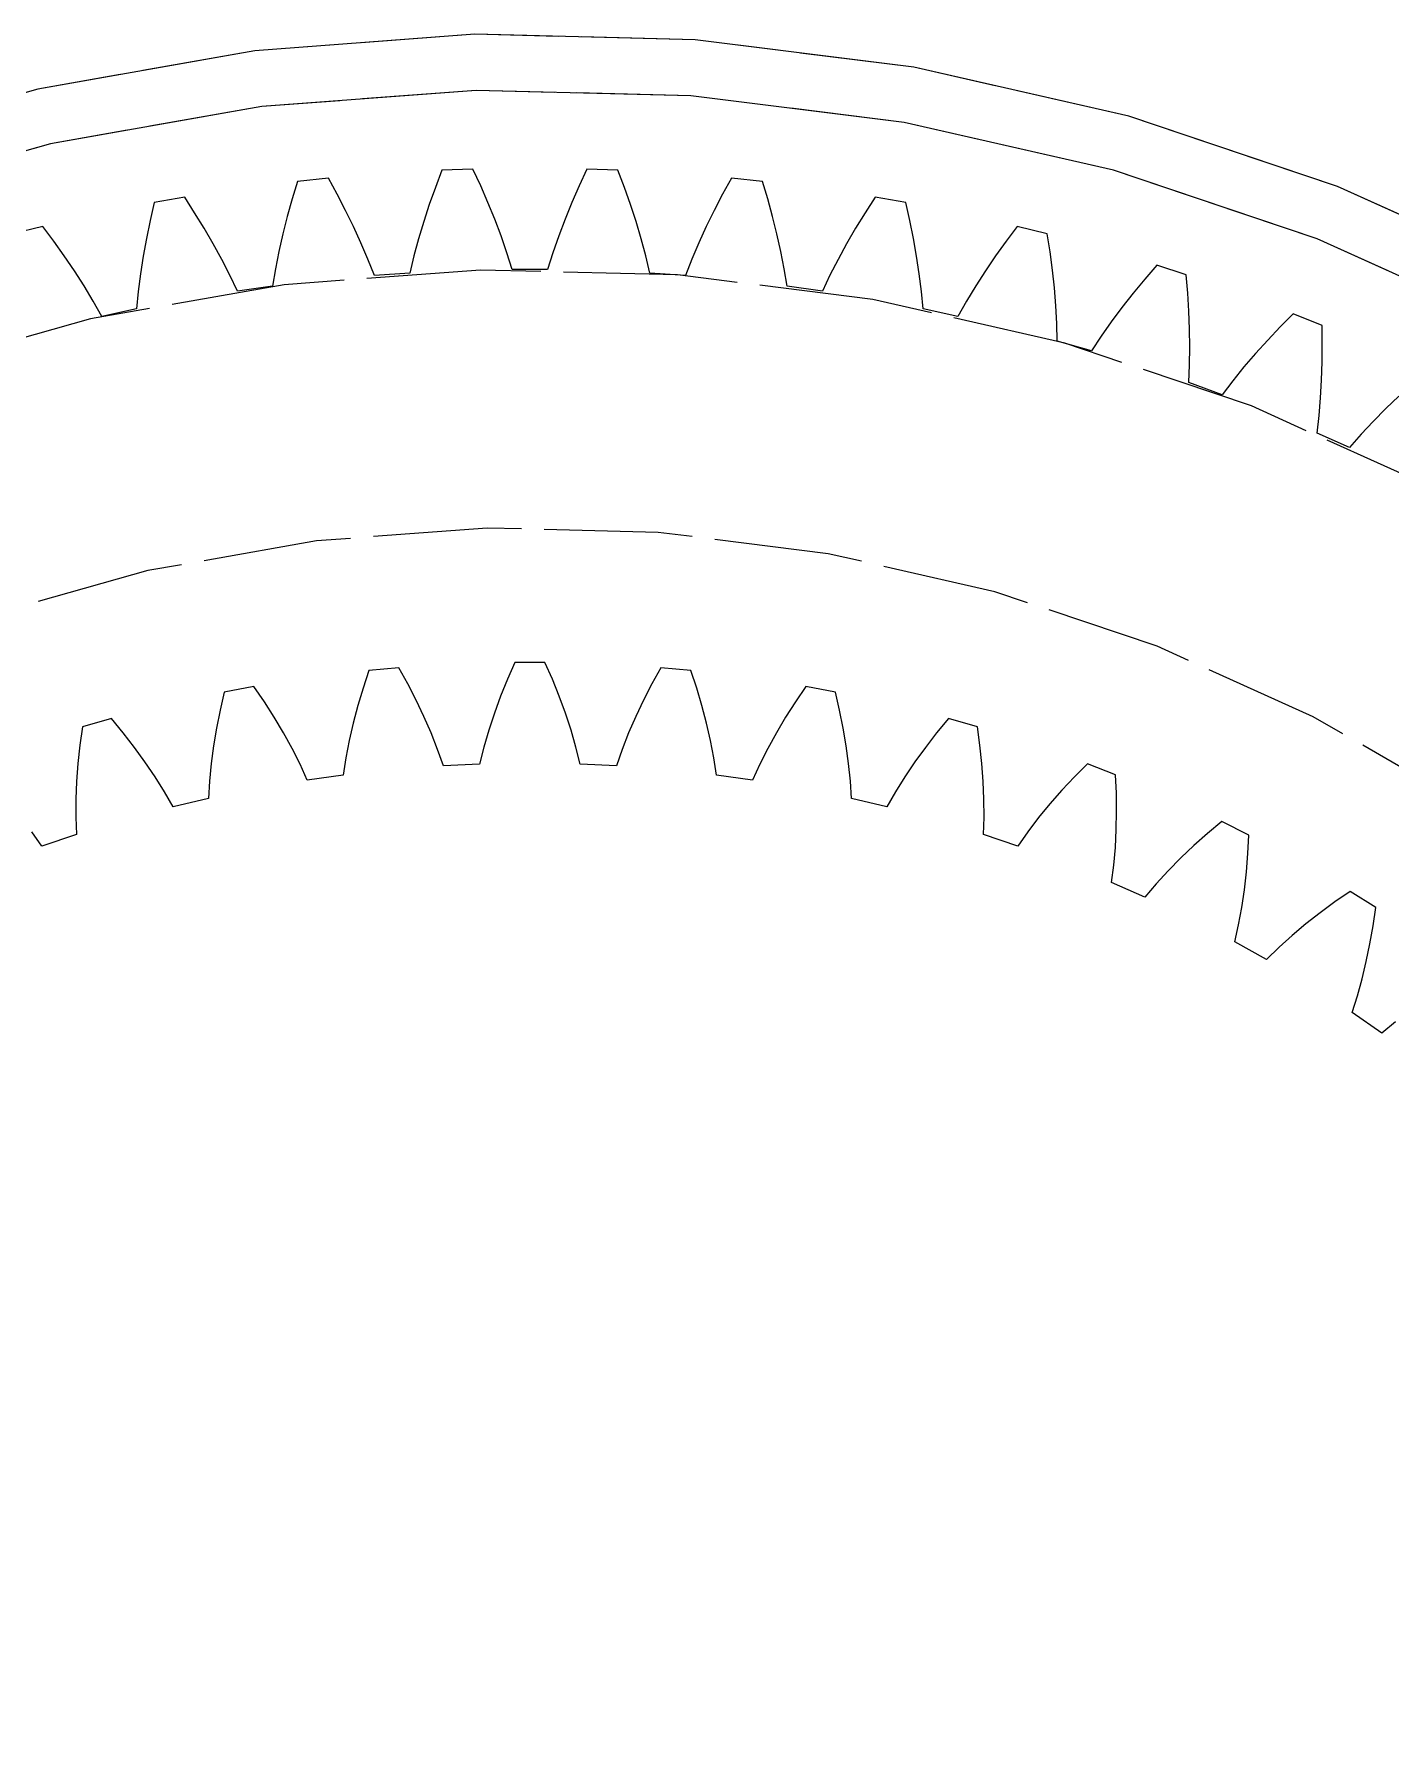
# Model space of a CAD drawing. Header units: millimetres. Extents: x -31 to 125, y -47 to 96.
# Drawn here: x -5.52 to 9.59, y 5.51 to 24.62 of the extents above; entities that cross this region are included whole.
import ezdxf

# ---------------------------------------------------------------- set-up
doc = ezdxf.new("R2010")
doc.units = ezdxf.units.MM
doc.linetypes.add('DASHED', pattern=[1.524, 1.27, -0.254])
doc.layers.add('HIDDEN', color=8, linetype='DASHED')
doc.layers.add('VISIBLE', color=7, linetype='CONTINUOUS')

msp = doc.modelspace()

# ---------------------------------------------------------------- linework, layer by layer
at = {"layer": 'HIDDEN'}
for points in [[(24.625, 0), (24.50263, 2.45186), (24.13675, 4.87935), (23.53098, 7.25835), (22.69135, 9.56521), (21.62621, 11.777), (20.34613, 13.87176), (18.86384, 15.82864), (17.19408, 17.62822), (15.35344, 19.2526), (13.3602, 20.68564), (11.23419, 21.91309), (8.99652, 22.92277), (6.66945, 23.70462), (4.27609, 24.25089), (1.84023, 24.55614), (-0.61392, 24.61735), (-3.06196, 24.43389), (-5.47958, 24.0076), (-7.84273, 23.34271)], [(24, 0), (23.88074, 2.38963), (23.52414, 4.75551), (22.93375, 7.07412), (22.11543, 9.32244), (21.07732, 11.4781), (19.82973, 13.51968), (18.38507, 15.4269), (16.75768, 17.1808), (14.96376, 18.76396), (13.02111, 20.16062), (10.94906, 21.35692), (8.76818, 22.34097), (6.50017, 23.10298), (4.16756, 23.63539), (1.79352, 23.93289), (-0.59834, 23.99254), (-2.98425, 23.81374), (-5.3405, 23.39827), (-7.64368, 22.75026)], [(-2.58926, 22.97959), (-2.6484, 22.78409)], [(-2.58926, 22.97959), (-2.6484, 22.78409)], [(-2.24504, 23.01576), (-2.58926, 22.97959)], [(-2.24504, 23.01576), (-2.58926, 22.97959)], [(-2.14656, 22.83684), (-2.24504, 23.01576)], [(-2.14656, 22.83684), (-2.24504, 23.01576)], [(-0.97998, 23.10423), (-1.05261, 22.91334)], [(-0.97998, 23.10423), (-1.05261, 22.91334)], [(-0.63408, 23.11631), (-0.97998, 23.10423)], [(-0.63408, 23.11631), (-0.97998, 23.10423)], [(-0.54831, 22.93095), (-0.63408, 23.11631)], [(-0.54831, 22.93095), (-0.63408, 23.11631)], [(0.63408, 23.11631), (0.54831, 22.93095)], [(0.63408, 23.11631), (0.54831, 22.93095)], [(0.97998, 23.10423), (0.63408, 23.11631)], [(0.97998, 23.10423), (0.63408, 23.11631)], [(1.05261, 22.91334), (0.97998, 23.10423)], [(1.05261, 22.91334), (0.97998, 23.10423)], [(2.24504, 23.01576), (2.14656, 22.83684)], [(2.24504, 23.01576), (2.14656, 22.83684)], [(2.58926, 22.97959), (2.24504, 23.01576)], [(2.58926, 22.97959), (2.24504, 23.01576)], [(2.6484, 22.78409), (2.58926, 22.97959)], [(2.6484, 22.78409), (2.58926, 22.97959)], [(-4.18593, 22.74299), (-4.23128, 22.54385)], [(-4.18593, 22.74299), (-4.23128, 22.54385)], [(-3.84507, 22.80309), (-4.18593, 22.74299)], [(-3.84507, 22.80309), (-4.18593, 22.74299)], [(-3.73435, 22.63147), (-3.84507, 22.80309)], [(-3.73435, 22.63147), (-3.84507, 22.80309)], [(-2.6484, 22.78409), (-2.7026, 22.5889)], [(-2.6484, 22.78409), (-2.7026, 22.5889)], [(-2.05296, 22.65718), (-2.14656, 22.83684)], [(-2.05296, 22.65718), (-2.14656, 22.83684)], [(-1.05261, 22.91334), (-1.12029, 22.7224)], [(-1.05261, 22.91334), (-1.12029, 22.7224)], [(-0.46747, 22.7452), (-0.54831, 22.93095)], [(-0.46747, 22.7452), (-0.54831, 22.93095)], [(-0.39175, 22.5591), (-0.46747, 22.7452)], [(-0.39175, 22.5591), (-0.46747, 22.7452)], [(0.46747, 22.7452), (0.39175, 22.5591)], [(0.46747, 22.7452), (0.39175, 22.5591)], [(0.54831, 22.93095), (0.46747, 22.7452)], [(0.54831, 22.93095), (0.46747, 22.7452)], [(1.12029, 22.7224), (1.05261, 22.91334)], [(1.12029, 22.7224), (1.05261, 22.91334)], [(2.14656, 22.83684), (2.05296, 22.65718)], [(2.14656, 22.83684), (2.05296, 22.65718)], [(2.7026, 22.5889), (2.6484, 22.78409)], [(2.7026, 22.5889), (2.6484, 22.78409)], [(3.84507, 22.80309), (3.73435, 22.63147)], [(3.84507, 22.80309), (3.73435, 22.63147)], [(4.18593, 22.74299), (3.84507, 22.80309)], [(4.18593, 22.74299), (3.84507, 22.80309)], [(4.23128, 22.54385), (4.18593, 22.74299)], [(4.23128, 22.54385), (4.18593, 22.74299)], [(-3.62844, 22.45878), (-3.73435, 22.63147)], [(-3.62844, 22.45878), (-3.73435, 22.63147)], [(-2.7026, 22.5889), (-2.75168, 22.39408)], [(-2.7026, 22.5889), (-2.75168, 22.39408)], [(-1.96444, 22.47682), (-2.05296, 22.65718)], [(-1.96444, 22.47682), (-2.05296, 22.65718)], [(-1.12029, 22.7224), (-1.18285, 22.53147)], [(-1.12029, 22.7224), (-1.18285, 22.53147)], [(-0.32137, 22.37269), (-0.39175, 22.5591)], [(-0.32137, 22.37269), (-0.39175, 22.5591)], [(0.39175, 22.5591), (0.32137, 22.37269)], [(0.39175, 22.5591), (0.32137, 22.37269)], [(1.18285, 22.53147), (1.12029, 22.7224)], [(1.18285, 22.53147), (1.12029, 22.7224)], [(2.05296, 22.65718), (1.96444, 22.47682)], [(2.05296, 22.65718), (1.96444, 22.47682)], [(2.75168, 22.39408), (2.7026, 22.5889)], [(2.75168, 22.39408), (2.7026, 22.5889)], [(3.73435, 22.63147), (3.62844, 22.45878)], [(3.73435, 22.63147), (3.62844, 22.45878)], [(-5.42637, 22.47933), (-5.7622, 22.39559)], [(-5.42637, 22.47933), (-5.7622, 22.39559)], [(-5.30394, 22.31585), (-5.42637, 22.47933)], [(-5.30394, 22.31585), (-5.42637, 22.47933)], [(-4.23128, 22.54385), (-4.27174, 22.34535)], [(-4.23128, 22.54385), (-4.27174, 22.34535)], [(-3.52756, 22.28503), (-3.62844, 22.45878)], [(-3.52756, 22.28503), (-3.62844, 22.45878)], [(-2.75168, 22.39408), (-2.79543, 22.19969)], [(-2.75168, 22.39408), (-2.79543, 22.19969)], [(-1.88123, 22.29578), (-1.96444, 22.47682)], [(-1.88123, 22.29578), (-1.96444, 22.47682)], [(-1.18285, 22.53147), (-1.24005, 22.34061)], [(-1.18285, 22.53147), (-1.24005, 22.34061)], [(-0.25662, 22.18602), (-0.32137, 22.37269)], [(-0.25662, 22.18602), (-0.32137, 22.37269)], [(0.32137, 22.37269), (0.25662, 22.18602)], [(0.32137, 22.37269), (0.25662, 22.18602)], [(1.24005, 22.34061), (1.18285, 22.53147)], [(1.24005, 22.34061), (1.18285, 22.53147)], [(1.96444, 22.47682), (1.88123, 22.29578)], [(1.96444, 22.47682), (1.88123, 22.29578)], [(2.79543, 22.19969), (2.75168, 22.39408)], [(2.79543, 22.19969), (2.75168, 22.39408)], [(3.62844, 22.45878), (3.52756, 22.28503)], [(3.62844, 22.45878), (3.52756, 22.28503)], [(4.27174, 22.34535), (4.23128, 22.54385)], [(4.27174, 22.34535), (4.23128, 22.54385)], [(5.42637, 22.47933), (5.30394, 22.31585)], [(5.42637, 22.47933), (5.30394, 22.31585)], [(5.7622, 22.39559), (5.42637, 22.47933)], [(5.7622, 22.39559), (5.42637, 22.47933)], [(5.79356, 22.19377), (5.7622, 22.39559)], [(5.79356, 22.19377), (5.7622, 22.39559)], [(-5.18625, 22.15097), (-5.30394, 22.31585)], [(-5.18625, 22.15097), (-5.30394, 22.31585)], [(-4.27174, 22.34535), (-4.30711, 22.14758)], [(-4.27174, 22.34535), (-4.30711, 22.14758)], [(-3.43192, 22.11024), (-3.52756, 22.28503)], [(-3.43192, 22.11024), (-3.52756, 22.28503)], [(-2.79543, 22.19969), (-2.83358, 22.00582)], [(-2.79543, 22.19969), (-2.83358, 22.00582)], [(-1.80361, 22.11407), (-1.88123, 22.29578)], [(-1.80361, 22.11407), (-1.88123, 22.29578)], [(-1.24005, 22.34061), (-1.29162, 22.14987)], [(-1.24005, 22.34061), (-1.29162, 22.14987)], [(-0.19786, 21.99911), (-0.25662, 22.18602)], [(-0.19786, 21.99911), (-0.25662, 22.18602)], [(0.25662, 22.18602), (0.19786, 21.99911)], [(0.25662, 22.18602), (0.19786, 21.99911)], [(1.29162, 22.14987), (1.24005, 22.34061)], [(1.29162, 22.14987), (1.24005, 22.34061)], [(1.88123, 22.29578), (1.80361, 22.11407)], [(1.88123, 22.29578), (1.80361, 22.11407)], [(2.83358, 22.00582), (2.79543, 22.19969)], [(2.83358, 22.00582), (2.79543, 22.19969)], [(3.52756, 22.28503), (3.43192, 22.11024)], [(3.52756, 22.28503), (3.43192, 22.11024)], [(4.30711, 22.14758), (4.27174, 22.34535)], [(4.30711, 22.14758), (4.27174, 22.34535)], [(5.30394, 22.31585), (5.18625, 22.15097)], [(5.30394, 22.31585), (5.18625, 22.15097)], [(5.82006, 21.99294), (5.79356, 22.19377)], [(5.82006, 21.99294), (5.79356, 22.19377)], [(22, 0), (21.89068, 2.19049), (21.56379, 4.35922), (21.0226, 6.48461), (20.27248, 8.54557), (19.32087, 10.52159), (18.17725, 12.39304), (16.85298, 14.14133), (15.36121, 15.74907), (13.71678, 17.20029), (11.93602, 18.48057), (10.03663, 19.57718), (8.0375, 20.47922), (5.95849, 21.17773), (3.82026, 21.66577), (1.64406, 21.93848), (-0.54848, 21.99316), (-2.73556, 21.82926), (-4.89546, 21.44841), (-7.00671, 20.8544)], [(22, 0), (21.89068, 2.19049), (21.56379, 4.35922), (21.0226, 6.48461), (20.27248, 8.54557), (19.32087, 10.52159), (18.17725, 12.39304), (16.85298, 14.14133), (15.36121, 15.74907), (13.71678, 17.20029), (11.93602, 18.48057), (10.03663, 19.57718), (8.0375, 20.47922), (5.95849, 21.17773), (3.82026, 21.66577), (1.64406, 21.93848), (-0.54848, 21.99316), (-2.73556, 21.82926), (-4.89546, 21.44841), (-7.00671, 20.8544)], [(-5.07349, 21.98468), (-5.18625, 22.15097)], [(-5.07349, 21.98468), (-5.18625, 22.15097)], [(-4.96589, 21.81698), (-5.07349, 21.98468)], [(-4.96589, 21.81698), (-5.07349, 21.98468)], [(-4.30711, 22.14758), (-4.3372, 21.95061)], [(-4.30711, 22.14758), (-4.3372, 21.95061)], [(-3.34182, 21.93439), (-3.43192, 22.11024)], [(-3.34182, 21.93439), (-3.43192, 22.11024)], [(-2.83358, 22.00582), (-2.86575, 21.81255)], [(-2.83358, 22.00582), (-2.86575, 21.81255)], [(-1.73196, 21.93172), (-1.80361, 22.11407)], [(-1.73196, 21.93172), (-1.80361, 22.11407)], [(-1.29162, 22.14987), (-1.3372, 21.95932)], [(-1.29162, 22.14987), (-1.3372, 21.95932)], [(0.19786, 21.99911), (-0.19786, 21.99911)], [(0.19786, 21.99911), (-0.19786, 21.99911)], [(1.3372, 21.95932), (1.29162, 22.14987)], [(1.3372, 21.95932), (1.29162, 22.14987)], [(1.80361, 22.11407), (1.73196, 21.93172)], [(1.80361, 22.11407), (1.73196, 21.93172)], [(2.86575, 21.81255), (2.83358, 22.00582)], [(2.86575, 21.81255), (2.83358, 22.00582)], [(3.43192, 22.11024), (3.34182, 21.93439)], [(3.43192, 22.11024), (3.34182, 21.93439)], [(4.3372, 21.95061), (4.30711, 22.14758)], [(4.3372, 21.95061), (4.30711, 22.14758)], [(5.07349, 21.98468), (4.96589, 21.81698)], [(5.07349, 21.98468), (4.96589, 21.81698)], [(5.18625, 22.15097), (5.07349, 21.98468)], [(5.18625, 22.15097), (5.07349, 21.98468)], [(5.84156, 21.79318), (5.82006, 21.99294)], [(5.84156, 21.79318), (5.82006, 21.99294)], [(6.98123, 22.04604), (6.8477, 21.8915)], [(6.98123, 22.04604), (6.8477, 21.8915)], [(7.3104, 21.93909), (6.98123, 22.04604)], [(7.3104, 21.93909), (6.98123, 22.04604)], [(-4.86374, 21.64784), (-4.96589, 21.81698)], [(-4.86374, 21.64784), (-4.96589, 21.81698)], [(-4.3372, 21.95061), (-4.36172, 21.75455)], [(-4.3372, 21.95061), (-4.36172, 21.75455)], [(-3.25762, 21.75748), (-3.34182, 21.93439)], [(-3.25762, 21.75748), (-3.34182, 21.93439)], [(-2.86575, 21.81255), (-3.25762, 21.75748)], [(-2.86575, 21.81255), (-3.25762, 21.75748)], [(-1.3372, 21.95932), (-1.73196, 21.93172)], [(-1.3372, 21.95932), (-1.73196, 21.93172)], [(1.73196, 21.93172), (1.3372, 21.95932)], [(1.73196, 21.93172), (1.3372, 21.95932)], [(3.25762, 21.75748), (2.86575, 21.81255)], [(3.25762, 21.75748), (2.86575, 21.81255)], [(3.34182, 21.93439), (3.25762, 21.75748)], [(3.34182, 21.93439), (3.25762, 21.75748)], [(4.36172, 21.75455), (4.3372, 21.95061)], [(4.36172, 21.75455), (4.3372, 21.95061)], [(4.96589, 21.81698), (4.86374, 21.64784)], [(4.96589, 21.81698), (4.86374, 21.64784)], [(5.85783, 21.59459), (5.84156, 21.79318)], [(5.85783, 21.59459), (5.84156, 21.79318)], [(6.8477, 21.8915), (6.71879, 21.73523)], [(6.8477, 21.8915), (6.71879, 21.73523)], [(7.3276, 21.73557), (7.3104, 21.93909)], [(7.3276, 21.73557), (7.3104, 21.93909)], [(-4.76741, 21.47724), (-4.86374, 21.64784)], [(-4.76741, 21.47724), (-4.86374, 21.64784)], [(-4.36172, 21.75455), (-4.38033, 21.55952)], [(-4.36172, 21.75455), (-4.38033, 21.55952)], [(4.38033, 21.55952), (4.36172, 21.75455)], [(4.38033, 21.55952), (4.36172, 21.75455)], [(4.86374, 21.64784), (4.76741, 21.47724)], [(4.86374, 21.64784), (4.76741, 21.47724)], [(6.71879, 21.73523), (6.5947, 21.57722)], [(6.71879, 21.73523), (6.5947, 21.57722)], [(7.34004, 21.53338), (7.3276, 21.73557)], [(7.34004, 21.53338), (7.3276, 21.73557)], [(-4.38033, 21.55952), (-4.76741, 21.47724)], [(-4.38033, 21.55952), (-4.76741, 21.47724)], [(4.76741, 21.47724), (4.38033, 21.55952)], [(4.76741, 21.47724), (4.38033, 21.55952)], [(5.86862, 21.3973), (5.85783, 21.59459)], [(5.86862, 21.3973), (5.85783, 21.59459)], [(6.47567, 21.41743), (6.36197, 21.25583)], [(6.47567, 21.41743), (6.36197, 21.25583)], [(6.5947, 21.57722), (6.47567, 21.41743)], [(6.5947, 21.57722), (6.47567, 21.41743)], [(7.34754, 21.3326), (7.34004, 21.53338)], [(7.34754, 21.3326), (7.34004, 21.53338)], [(8.50208, 21.50535), (8.35809, 21.36051)], [(8.50208, 21.50535), (8.35809, 21.36051)], [(8.82299, 21.3757), (8.50208, 21.50535)], [(8.82299, 21.3757), (8.50208, 21.50535)], [(5.87358, 21.20144), (5.86862, 21.3973)], [(5.87358, 21.20144), (5.86862, 21.3973)], [(6.36197, 21.25583), (6.25398, 21.09236)], [(6.36197, 21.25583), (6.25398, 21.09236)], [(7.34992, 21.13337), (7.34754, 21.3326)], [(7.34992, 21.13337), (7.34754, 21.3326)], [(8.2186, 21.21361), (8.08379, 21.06463)], [(8.2186, 21.21361), (8.08379, 21.06463)], [(8.35809, 21.36051), (8.2186, 21.21361)], [(8.35809, 21.36051), (8.2186, 21.21361)], [(8.82595, 21.17148), (8.82299, 21.3757)], [(8.82595, 21.17148), (8.82299, 21.3757)], [(6.25398, 21.09236), (5.87358, 21.20144)], [(6.25398, 21.09236), (5.87358, 21.20144)], [(7.34692, 20.9358), (7.34992, 21.13337)], [(7.34692, 20.9358), (7.34992, 21.13337)], [(8.08379, 21.06463), (7.9539, 20.91354)], [(8.08379, 21.06463), (7.9539, 20.91354)], [(8.82425, 20.96891), (8.82595, 21.17148)], [(8.82425, 20.96891), (8.82595, 21.17148)], [(7.33821, 20.74008), (7.34692, 20.9358)], [(7.33821, 20.74008), (7.34692, 20.9358)], [(7.9539, 20.91354), (7.82921, 20.76027)], [(7.9539, 20.91354), (7.82921, 20.76027)], [(8.81773, 20.7681), (8.82425, 20.96891)], [(8.81773, 20.7681), (8.82425, 20.96891)], [(7.71007, 20.60473), (7.33821, 20.74008)], [(7.71007, 20.60473), (7.33821, 20.74008)], [(7.82921, 20.76027), (7.71007, 20.60473)], [(7.82921, 20.76027), (7.71007, 20.60473)], [(8.80621, 20.56918), (8.81773, 20.7681)], [(8.80621, 20.56918), (8.81773, 20.7681)], [(8.78943, 20.37231), (8.80621, 20.56918)], [(8.78943, 20.37231), (8.80621, 20.56918)], [(9.53349, 20.44942), (9.39338, 20.30776)], [(9.53349, 20.44942), (9.39338, 20.30776)], [(9.67836, 20.58863), (9.53349, 20.44942)], [(9.67836, 20.58863), (9.53349, 20.44942)], [(8.76709, 20.17767), (8.78943, 20.37231)], [(8.76709, 20.17767), (8.78943, 20.37231)], [(9.39338, 20.30776), (9.2583, 20.16356)], [(9.39338, 20.30776), (9.2583, 20.16356)], [(9.1286, 20.01671), (8.76709, 20.17767)], [(9.1286, 20.01671), (8.76709, 20.17767)], [(9.2583, 20.16356), (9.1286, 20.01671)], [(9.2583, 20.16356), (9.1286, 20.01671)], [(19.125, 0), (19.02996, 1.90424), (18.7458, 3.78954), (18.27533, 5.63719), (17.62323, 7.42882), (16.79599, 9.14661), (15.80182, 10.7735), (14.6506, 12.29331), (13.35378, 13.69095), (11.92424, 14.95253), (10.3762, 16.0655), (8.72503, 17.0188), (6.98715, 17.80296), (5.17982, 18.41019), (3.32102, 18.83445), (1.42921, 19.07152), (-0.4768, 19.11906), (-2.37807, 18.97657), (-4.25571, 18.6455), (-6.09106, 18.12911)], [(19.125, 0), (19.02996, 1.90424), (18.7458, 3.78954), (18.27533, 5.63719), (17.62323, 7.42882), (16.79599, 9.14661), (15.80182, 10.7735), (14.6506, 12.29331), (13.35378, 13.69095), (11.92424, 14.95253), (10.3762, 16.0655), (8.72503, 17.0188), (6.98715, 17.80296), (5.17982, 18.41019), (3.32102, 18.83445), (1.42921, 19.07152), (-0.4768, 19.11906), (-2.37807, 18.97657), (-4.25571, 18.6455), (-6.09106, 18.12911)], [(-0.16799, 17.6242), (-0.25049, 17.4357)], [(-0.16799, 17.6242), (-0.25049, 17.4357)], [(0.16799, 17.6242), (-0.16799, 17.6242)], [(0.16799, 17.6242), (-0.16799, 17.6242)], [(0.25049, 17.4357), (0.16799, 17.6242)], [(0.25049, 17.4357), (0.16799, 17.6242)], [(-1.79343, 17.53352), (-1.85819, 17.33821)], [(-1.79343, 17.53352), (-1.85819, 17.33821)], [(-1.45888, 17.56452), (-1.79343, 17.53352)], [(-1.45888, 17.56452), (-1.79343, 17.53352)], [(-1.35934, 17.38444), (-1.45888, 17.56452)], [(-1.35934, 17.38444), (-1.45888, 17.56452)], [(-0.25049, 17.4357), (-0.32661, 17.24691)], [(-0.25049, 17.4357), (-0.32661, 17.24691)], [(0.32661, 17.24691), (0.25049, 17.4357)], [(0.32661, 17.24691), (0.25049, 17.4357)], [(1.45888, 17.56452), (1.35934, 17.38444)], [(1.45888, 17.56452), (1.35934, 17.38444)], [(1.79343, 17.53352), (1.45888, 17.56452)], [(1.79343, 17.53352), (1.45888, 17.56452)], [(1.85819, 17.33821), (1.79343, 17.53352)], [(1.85819, 17.33821), (1.79343, 17.53352)], [(-3.40357, 17.29325), (-3.45003, 17.0928)], [(-3.40357, 17.29325), (-3.45003, 17.0928)], [(-3.07331, 17.35498), (-3.40357, 17.29325)], [(-3.07331, 17.35498), (-3.40357, 17.29325)], [(-2.95757, 17.18485), (-3.07331, 17.35498)], [(-2.95757, 17.18485), (-3.07331, 17.35498)], [(-1.85819, 17.33821), (-1.91656, 17.1432)], [(-1.85819, 17.33821), (-1.91656, 17.1432)], [(-1.26613, 17.20347), (-1.35934, 17.38444)], [(-1.26613, 17.20347), (-1.35934, 17.38444)], [(-1.17954, 17.02168), (-1.26613, 17.20347)], [(-1.17954, 17.02168), (-1.26613, 17.20347)], [(-0.32661, 17.24691), (-0.39605, 17.0579)], [(-0.32661, 17.24691), (-0.39605, 17.0579)], [(0.39605, 17.0579), (0.32661, 17.24691)], [(0.39605, 17.0579), (0.32661, 17.24691)], [(1.26613, 17.20347), (1.17954, 17.02168)], [(1.26613, 17.20347), (1.17954, 17.02168)], [(1.35934, 17.38444), (1.26613, 17.20347)], [(1.35934, 17.38444), (1.26613, 17.20347)], [(1.91656, 17.1432), (1.85819, 17.33821)], [(1.91656, 17.1432), (1.85819, 17.33821)], [(3.07331, 17.35498), (2.95757, 17.18485)], [(3.07331, 17.35498), (2.95757, 17.18485)], [(3.40357, 17.29325), (3.07331, 17.35498)], [(3.40357, 17.29325), (3.07331, 17.35498)], [(3.45003, 17.0928), (3.40357, 17.29325)], [(3.45003, 17.0928), (3.40357, 17.29325)], [(-3.45003, 17.0928), (-3.49016, 16.89323)], [(-3.45003, 17.0928), (-3.49016, 16.89323)], [(-2.84806, 17.01326), (-2.95757, 17.18485)], [(-2.84806, 17.01326), (-2.95757, 17.18485)], [(-2.74507, 16.84023), (-2.84806, 17.01326)], [(-2.74507, 16.84023), (-2.84806, 17.01326)], [(-1.91656, 17.1432), (-1.96827, 16.94859)], [(-1.91656, 17.1432), (-1.96827, 16.94859)], [(-1.09996, 16.83911), (-1.17954, 17.02168)], [(-1.09996, 16.83911), (-1.17954, 17.02168)], [(-0.39605, 17.0579), (-0.45845, 16.86877)], [(-0.39605, 17.0579), (-0.45845, 16.86877)], [(0.45845, 16.86877), (0.39605, 17.0579)], [(0.45845, 16.86877), (0.39605, 17.0579)], [(1.17954, 17.02168), (1.09996, 16.83911)], [(1.17954, 17.02168), (1.09996, 16.83911)], [(1.96827, 16.94859), (1.91656, 17.1432)], [(1.96827, 16.94859), (1.91656, 17.1432)], [(2.84806, 17.01326), (2.74507, 16.84023)], [(2.84806, 17.01326), (2.74507, 16.84023)], [(2.95757, 17.18485), (2.84806, 17.01326)], [(2.95757, 17.18485), (2.84806, 17.01326)], [(3.49016, 16.89323), (3.45003, 17.0928)], [(3.49016, 16.89323), (3.45003, 17.0928)], [(-4.98467, 16.90543), (-5.01244, 16.70155)], [(-4.98467, 16.90543), (-5.01244, 16.70155)], [(-4.66151, 16.99738), (-4.98467, 16.90543)], [(-4.66151, 16.99738), (-4.98467, 16.90543)], [(-4.53058, 16.83865), (-4.66151, 16.99738)], [(-4.53058, 16.83865), (-4.66151, 16.99738)], [(-4.4057, 16.6779), (-4.53058, 16.83865)], [(-4.4057, 16.6779), (-4.53058, 16.83865)], [(-3.49016, 16.89323), (-3.52369, 16.69468)], [(-3.49016, 16.89323), (-3.52369, 16.69468)], [(-2.64899, 16.66579), (-2.74507, 16.84023)], [(-2.64899, 16.66579), (-2.74507, 16.84023)], [(-1.96827, 16.94859), (-2.01294, 16.75451)], [(-1.96827, 16.94859), (-2.01294, 16.75451)], [(-1.02791, 16.65581), (-1.09996, 16.83911)], [(-1.02791, 16.65581), (-1.09996, 16.83911)], [(-0.45845, 16.86877), (-0.51328, 16.6796)], [(-0.45845, 16.86877), (-0.51328, 16.6796)], [(0.51328, 16.6796), (0.45845, 16.86877)], [(0.51328, 16.6796), (0.45845, 16.86877)], [(1.09996, 16.83911), (1.02791, 16.65581)], [(1.09996, 16.83911), (1.02791, 16.65581)], [(2.01294, 16.75451), (1.96827, 16.94859)], [(2.01294, 16.75451), (1.96827, 16.94859)], [(2.74507, 16.84023), (2.64899, 16.66579)], [(2.74507, 16.84023), (2.64899, 16.66579)], [(3.52369, 16.69468), (3.49016, 16.89323)], [(3.52369, 16.69468), (3.49016, 16.89323)], [(4.53058, 16.83865), (4.4057, 16.6779)], [(4.53058, 16.83865), (4.4057, 16.6779)], [(4.66151, 16.99738), (4.53058, 16.83865)], [(4.66151, 16.99738), (4.53058, 16.83865)], [(4.98467, 16.90543), (4.66151, 16.99738)], [(4.98467, 16.90543), (4.66151, 16.99738)], [(5.01244, 16.70155), (4.98467, 16.90543)], [(5.01244, 16.70155), (4.98467, 16.90543)], [(-5.01244, 16.70155), (-5.03398, 16.49914)], [(-5.01244, 16.70155), (-5.03398, 16.49914)], [(-4.28718, 16.51511), (-4.4057, 16.6779)], [(-4.28718, 16.51511), (-4.4057, 16.6779)], [(-3.52369, 16.69468), (-3.55027, 16.49731)], [(-3.52369, 16.69468), (-3.55027, 16.49731)], [(-2.56033, 16.48992), (-2.64899, 16.66579)], [(-2.56033, 16.48992), (-2.64899, 16.66579)], [(-2.01294, 16.75451), (-2.05009, 16.56109)], [(-2.01294, 16.75451), (-2.05009, 16.56109)], [(-0.96411, 16.47181), (-1.02791, 16.65581)], [(-0.96411, 16.47181), (-1.02791, 16.65581)], [(-0.51328, 16.6796), (-0.55983, 16.4905)], [(-0.51328, 16.6796), (-0.55983, 16.4905)], [(0.55983, 16.4905), (0.51328, 16.6796)], [(0.55983, 16.4905), (0.51328, 16.6796)], [(1.02791, 16.65581), (0.96411, 16.47181)], [(1.02791, 16.65581), (0.96411, 16.47181)], [(2.05009, 16.56109), (2.01294, 16.75451)], [(2.05009, 16.56109), (2.01294, 16.75451)], [(2.64899, 16.66579), (2.56033, 16.48992)], [(2.64899, 16.66579), (2.56033, 16.48992)], [(3.55027, 16.49731), (3.52369, 16.69468)], [(3.55027, 16.49731), (3.52369, 16.69468)], [(4.4057, 16.6779), (4.28718, 16.51511)], [(4.4057, 16.6779), (4.28718, 16.51511)], [(5.03398, 16.49914), (5.01244, 16.70155)], [(5.03398, 16.49914), (5.01244, 16.70155)], [(-5.03398, 16.49914), (-5.04905, 16.29834)], [(-5.03398, 16.49914), (-5.04905, 16.29834)], [(-4.17541, 16.35028), (-4.28718, 16.51511)], [(-4.17541, 16.35028), (-4.28718, 16.51511)], [(-3.55027, 16.49731), (-3.56941, 16.30129)], [(-3.55027, 16.49731), (-3.56941, 16.30129)], [(-2.47982, 16.31259), (-2.56033, 16.48992)], [(-2.47982, 16.31259), (-2.56033, 16.48992)], [(-2.05009, 16.56109), (-2.07899, 16.3685)], [(-2.05009, 16.56109), (-2.07899, 16.3685)], [(-0.55983, 16.4905), (-0.96411, 16.47181)], [(-0.55983, 16.4905), (-0.96411, 16.47181)], [(0.96411, 16.47181), (0.55983, 16.4905)], [(0.96411, 16.47181), (0.55983, 16.4905)], [(2.07899, 16.3685), (2.05009, 16.56109)], [(2.07899, 16.3685), (2.05009, 16.56109)], [(2.56033, 16.48992), (2.47982, 16.31259)], [(2.56033, 16.48992), (2.47982, 16.31259)], [(3.56941, 16.30129), (3.55027, 16.49731)], [(3.56941, 16.30129), (3.55027, 16.49731)], [(4.28718, 16.51511), (4.17541, 16.35028)], [(4.28718, 16.51511), (4.17541, 16.35028)], [(5.04905, 16.29834), (5.03398, 16.49914)], [(5.04905, 16.29834), (5.03398, 16.49914)], [(6.20995, 16.49476), (6.06492, 16.3488)], [(6.20995, 16.49476), (6.06492, 16.3488)], [(6.52324, 16.37339), (6.20995, 16.49476)], [(6.52324, 16.37339), (6.20995, 16.49476)], [(-5.04905, 16.29834), (-5.0573, 16.09936)], [(-5.04905, 16.29834), (-5.0573, 16.09936)], [(-4.07091, 16.18334), (-4.17541, 16.35028)], [(-4.07091, 16.18334), (-4.17541, 16.35028)], [(-3.56941, 16.30129), (-3.58042, 16.10685)], [(-3.56941, 16.30129), (-3.58042, 16.10685)], [(-2.07899, 16.3685), (-2.47982, 16.31259)], [(-2.07899, 16.3685), (-2.47982, 16.31259)], [(2.47982, 16.31259), (2.07899, 16.3685)], [(2.47982, 16.31259), (2.07899, 16.3685)], [(3.58042, 16.10685), (3.56941, 16.30129)], [(3.58042, 16.10685), (3.56941, 16.30129)], [(4.17541, 16.35028), (4.07091, 16.18334)], [(4.17541, 16.35028), (4.07091, 16.18334)], [(5.0573, 16.09936), (5.04905, 16.29834)], [(5.0573, 16.09936), (5.04905, 16.29834)], [(6.06492, 16.3488), (5.92575, 16.20025)], [(6.06492, 16.3488), (5.92575, 16.20025)], [(6.53208, 16.16782), (6.52324, 16.37339)], [(6.53208, 16.16782), (6.52324, 16.37339)], [(-5.0573, 16.09936), (-5.05827, 15.90241)], [(-5.0573, 16.09936), (-5.05827, 15.90241)], [(-3.97438, 16.01419), (-4.07091, 16.18334)], [(-3.97438, 16.01419), (-4.07091, 16.18334)], [(-3.58042, 16.10685), (-3.97438, 16.01419)], [(-3.58042, 16.10685), (-3.97438, 16.01419)], [(3.97438, 16.01419), (3.58042, 16.10685)], [(3.97438, 16.01419), (3.58042, 16.10685)], [(4.07091, 16.18334), (3.97438, 16.01419)], [(4.07091, 16.18334), (3.97438, 16.01419)], [(5.05827, 15.90241), (5.0573, 16.09936)], [(5.05827, 15.90241), (5.0573, 16.09936)], [(5.92575, 16.20025), (5.79272, 16.04909)], [(5.92575, 16.20025), (5.79272, 16.04909)], [(6.53486, 15.96428), (6.53208, 16.16782)], [(6.53486, 15.96428), (6.53208, 16.16782)], [(-5.05827, 15.90241), (-5.0513, 15.70778)], [(-5.05827, 15.90241), (-5.0513, 15.70778)], [(5.0513, 15.70778), (5.05827, 15.90241)], [(5.0513, 15.70778), (5.05827, 15.90241)], [(5.66622, 15.89527), (5.54675, 15.73869)], [(5.66622, 15.89527), (5.54675, 15.73869)], [(5.79272, 16.04909), (5.66622, 15.89527)], [(5.79272, 16.04909), (5.66622, 15.89527)], [(6.53134, 15.76295), (6.53486, 15.96428)], [(6.53134, 15.76295), (6.53486, 15.96428)], [(-5.43503, 15.57917), (-5.54675, 15.73869)], [(-5.43503, 15.57917), (-5.54675, 15.73869)], [(-5.0513, 15.70778), (-5.43503, 15.57917)], [(-5.0513, 15.70778), (-5.43503, 15.57917)], [(5.43503, 15.57917), (5.0513, 15.70778)], [(5.43503, 15.57917), (5.0513, 15.70778)], [(5.54675, 15.73869), (5.43503, 15.57917)], [(5.54675, 15.73869), (5.43503, 15.57917)], [(6.52119, 15.56405), (6.53134, 15.76295)], [(6.52119, 15.56405), (6.53134, 15.76295)], [(7.54753, 15.71945), (7.39524, 15.58438)], [(7.54753, 15.71945), (7.39524, 15.58438)], [(7.7054, 15.85142), (7.54753, 15.71945)], [(7.7054, 15.85142), (7.54753, 15.71945)], [(8.00616, 15.70166), (7.7054, 15.85142)], [(8.00616, 15.70166), (7.7054, 15.85142)], [(7.99599, 15.49615), (8.00616, 15.70166)], [(7.99599, 15.49615), (8.00616, 15.70166)], [(6.50399, 15.36785), (6.52119, 15.56405)], [(6.50399, 15.36785), (6.52119, 15.56405)], [(7.39524, 15.58438), (7.24883, 15.44615)], [(7.39524, 15.58438), (7.24883, 15.44615)], [(7.97998, 15.29322), (7.99599, 15.49615)], [(7.97998, 15.29322), (7.99599, 15.49615)], [(6.47908, 15.1747), (6.50399, 15.36785)], [(6.47908, 15.1747), (6.50399, 15.36785)], [(7.10867, 15.30465), (6.97527, 15.15976)], [(7.10867, 15.30465), (6.97527, 15.15976)], [(7.24883, 15.44615), (7.10867, 15.30465)], [(7.24883, 15.44615), (7.10867, 15.30465)], [(7.9579, 15.09307), (7.97998, 15.29322)], [(7.9579, 15.09307), (7.97998, 15.29322)], [(6.84931, 15.01123), (6.47908, 15.1747)], [(6.84931, 15.01123), (6.47908, 15.1747)], [(6.97527, 15.15976), (6.84931, 15.01123)], [(6.97527, 15.15976), (6.84931, 15.01123)], [(7.92944, 14.89596), (7.9579, 15.09307)], [(7.92944, 14.89596), (7.9579, 15.09307)], [(8.96574, 14.956), (8.80164, 14.83555)], [(8.96574, 14.956), (8.80164, 14.83555)], [(9.13511, 15.07283), (8.96574, 14.956)], [(9.13511, 15.07283), (8.96574, 14.956)], [(9.42078, 14.89596), (9.13511, 15.07283)], [(9.42078, 14.89596), (9.13511, 15.07283)], [(7.89421, 14.70218), (7.92944, 14.89596)], [(7.89421, 14.70218), (7.92944, 14.89596)], [(8.80164, 14.83555), (8.6431, 14.71142)], [(8.80164, 14.83555), (8.6431, 14.71142)], [(9.39169, 14.69226), (9.42078, 14.89596)], [(9.39169, 14.69226), (9.42078, 14.89596)], [(7.85159, 14.51215), (7.89421, 14.70218)], [(7.85159, 14.51215), (7.89421, 14.70218)], [(8.49049, 14.58346), (8.34428, 14.45149)], [(8.49049, 14.58346), (8.34428, 14.45149)], [(8.6431, 14.71142), (8.49049, 14.58346)], [(8.6431, 14.71142), (8.49049, 14.58346)], [(9.35702, 14.49168), (9.39169, 14.69226)], [(9.35702, 14.49168), (9.39169, 14.69226)], [(8.20515, 14.31522), (7.85159, 14.51215)], [(8.20515, 14.31522), (7.85159, 14.51215)], [(8.34428, 14.45149), (8.20515, 14.31522)], [(8.34428, 14.45149), (8.20515, 14.31522)], [(9.31656, 14.29443), (9.35702, 14.49168)], [(9.31656, 14.29443), (9.35702, 14.49168)], [(9.27004, 14.10078), (9.31656, 14.29443)], [(9.27004, 14.10078), (9.31656, 14.29443)], [(9.21708, 13.91108), (9.27004, 14.10078)], [(9.21708, 13.91108), (9.27004, 14.10078)], [(9.15711, 13.72579), (9.21708, 13.91108)], [(9.15711, 13.72579), (9.21708, 13.91108)], [(9.49099, 13.49708), (9.15711, 13.72579)], [(9.49099, 13.49708), (9.15711, 13.72579)], [(9.6421, 13.61993), (9.49099, 13.49708)], [(9.6421, 13.61993), (9.49099, 13.49708)]]:
    msp.add_lwpolyline(points, dxfattribs=at)
at = {"layer": 'VISIBLE'}
for points in [[(24.625, 0), (24.50263, 2.45186), (24.13675, 4.87935), (23.53098, 7.25835), (22.69135, 9.56521), (21.62621, 11.777), (20.34613, 13.87176), (18.86384, 15.82864), (17.19408, 17.62822), (15.35344, 19.2526), (13.3602, 20.68564), (11.23419, 21.91309), (8.99652, 22.92277), (6.66945, 23.70462), (4.27609, 24.25089), (1.84023, 24.55614), (-0.61392, 24.61735), (-3.06196, 24.43389), (-5.47958, 24.0076), (-7.84273, 23.34271)], [(24, 0), (23.88074, 2.38963), (23.52414, 4.75551), (22.93375, 7.07412), (22.11543, 9.32244), (21.07732, 11.4781), (19.82973, 13.51968), (18.38507, 15.4269), (16.75768, 17.1808), (14.96376, 18.76396), (13.02111, 20.16062), (10.94906, 21.35692), (8.76818, 22.34097), (6.50017, 23.10298), (4.16756, 23.63539), (1.79352, 23.93289), (-0.59834, 23.99254), (-2.98425, 23.81374), (-5.3405, 23.39827), (-7.64368, 22.75026)]]:
    msp.add_lwpolyline(points, dxfattribs=at)

doc.saveas('drawing.dxf')
